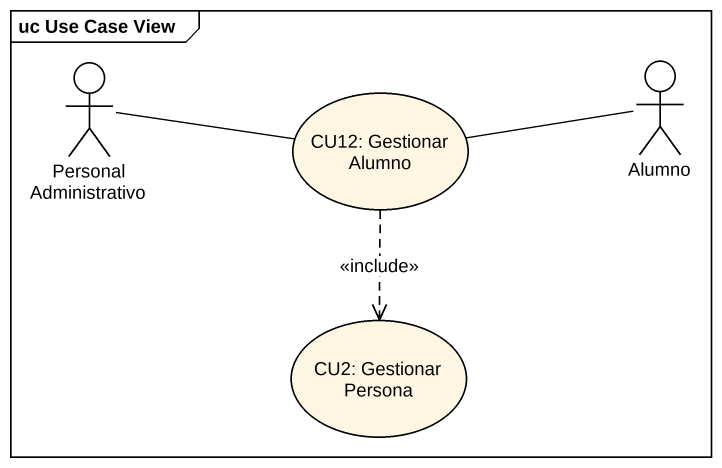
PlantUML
@startuml
mainframe uc Use Case View
actor "Personal Administrativo" as Personal_Administrativo
usecase "CU12: Gestionar Alumno" as CU12_Gestionar_Alumno
actor Alumno
usecase "CU2: Gestionar Persona" as CU2_Gestionar_Persona
Personal_Administrativo -right- CU12_Gestionar_Alumno
CU12_Gestionar_Alumno ..> CU2_Gestionar_Persona : <<include>>
Alumno -left- CU12_Gestionar_Alumno
@enduml
